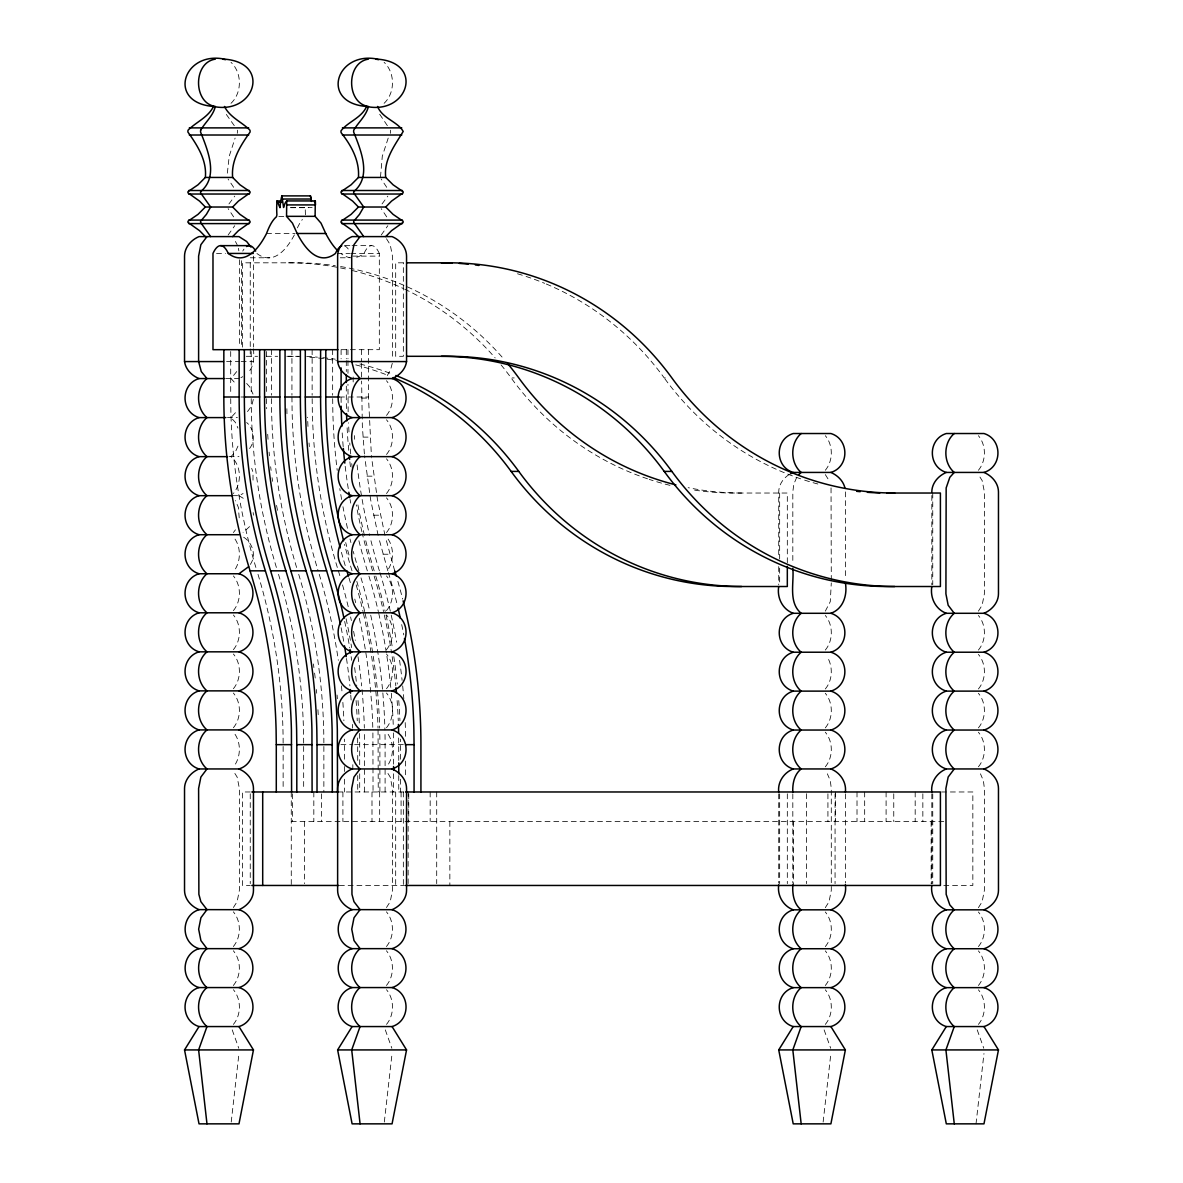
<?xml version="1.0" encoding="UTF-8"?>
<svg xmlns="http://www.w3.org/2000/svg" width="1183" height="1183" viewBox="0 0 1183 1183"><rect width="100%" height="100%" fill="white"/><g stroke="black" fill="none" stroke-linecap="round" stroke-linejoin="round"><path stroke-width="0.75" stroke-dasharray="5 3.75" d="M227.343 173.162L229.206 156.23L235.106 138.1M239.203 517.843L238.36 507.374L235.447 500.572M253.31 399.41L251.698 405.902L246.656 412.704M253.014 480.135L253.014 472.18L251.698 468.335M231.217 1122.046L238.966 1053.535M384.312 1122.046L392.061 1053.535M823.131 1122.046L830.88 1053.535M976.019 1123.85L983.975 1053.535M392.283 363.344L390.494 370.042L387.27 375.558M237.236 133.324L237.354 132.718A4.318 2.159 -90 0 0 237.413 130.81L237.354 130.189M253.458 348.837C254.168 357.162 254.36 366.952 247.528 373M390.316 133.324L390.434 132.718A4.318 2.159 -90 0 0 390.508 130.81L390.434 130.189M237.946 446.139L235.447 451.743L231.01 456.638C241.524 465.496 241.968 483.182 233.391 493.518M388.201 138.1L382.301 156.23L380.453 177.45M235.447 568.86C241.184 559.13 240.741 545.659 233.391 536.875M235.447 764.055C241.184 754.325 240.741 740.854 233.391 732.07M388.542 568.86C394.279 559.13 393.835 545.659 386.486 536.875M388.542 764.055C394.279 754.325 393.835 740.854 386.486 732.07M796.75 477.296L793.837 484.084L792.817 491.891L792.817 562.901M236.718 371.566L231.01 378.56L235.447 383.455M228.127 235.033L234.766 225.687M381.222 235.033L387.847 225.687M228.94 203.949L234.766 196.112M382.035 203.949L387.847 196.112M249.554 448.534C255.72 440.727 254.094 428.867 246.656 422.494M250.278 564.454C256.815 555.359 252.378 542.213 243.092 536.875M235.447 412.704L231.01 417.599L235.447 422.494L237.946 428.098M233.391 532.557L235.447 529.821M233.391 610.635C241.391 601.008 241.391 585.541 233.391 575.914M386.486 415.44C394.486 405.813 394.486 390.346 386.486 380.719M233.391 649.674C241.391 640.047 241.391 624.58 233.391 614.953M386.486 454.479C394.486 444.852 394.486 429.385 386.486 419.758M233.391 688.713C241.391 679.086 241.391 663.619 233.391 653.992M386.486 493.518C394.486 483.891 394.486 468.424 386.486 458.797M233.391 727.752C241.391 718.125 241.391 702.658 233.391 693.031M386.486 532.557C394.486 522.93 394.486 507.463 386.486 497.836M386.486 610.635C394.486 601.008 394.486 585.541 386.486 575.914M386.486 649.674C394.486 640.047 394.486 624.58 386.486 614.953M386.486 688.713C394.486 679.086 394.486 663.619 386.486 653.992M386.486 727.752C394.486 718.125 394.486 702.658 386.486 693.031M233.347 946.533C241.347 936.906 241.347 921.439 233.347 911.812M233.347 985.483C241.347 975.857 241.347 960.389 233.347 950.762M233.391 1024.404C241.391 1014.777 241.391 999.295 233.391 989.683M386.427 946.533C394.427 936.906 394.427 921.439 386.427 911.812M386.427 985.483C394.427 975.857 394.427 960.389 386.427 950.762M386.486 1024.404C394.486 1014.777 394.486 999.295 386.486 989.683M825.305 470.287C833.305 460.705 833.305 445.252 825.305 435.669M825.305 611.153L830.274 601.659L831.294 582.923M825.305 650.073C833.305 640.491 833.305 625.038 825.305 615.456M978.4 470.287C986.4 460.705 986.4 445.252 978.4 435.669M825.305 688.979C832.655 680.24 833.098 666.783 827.361 657.083M825.305 727.885C833.305 718.303 833.305 702.85 825.305 693.268M825.305 766.806C833.305 757.224 833.305 741.771 825.305 732.188M978.4 611.153L982.127 605.238L984.389 593.851L984.389 491.891L982.127 480.505L978.4 474.575M978.4 650.073C986.4 640.491 986.4 625.038 978.4 615.456M978.4 688.979C986.4 679.397 986.4 663.944 978.4 654.362M825.305 907.672L829.032 901.757L831.294 890.37L831.294 788.41L830.274 780.603L827.361 773.815M978.4 727.885C986.4 718.303 986.4 702.85 978.4 693.268M825.305 946.592C833.305 937.01 833.305 921.557 825.305 911.975M978.4 766.806C986.4 757.224 986.4 741.771 978.4 732.188M825.305 985.498C833.305 975.916 833.305 960.463 825.305 950.881M825.305 1024.404C833.305 1014.837 833.305 999.369 825.305 989.801M978.4 907.672L982.127 901.757L984.389 890.37L984.389 788.41L983.369 780.603L980.456 773.815M978.4 946.592C986.4 937.01 986.4 921.557 978.4 911.975M978.4 985.498C986.4 975.916 986.4 960.463 978.4 950.881M978.4 1024.404C986.4 1014.837 986.4 999.369 978.4 989.801M233.391 907.524L237.118 901.683L239.38 890.4L239.38 788.47L237.132 777.054L233.391 771.109M386.471 907.524L390.213 901.683L392.475 890.4L392.475 788.47L390.213 777.054L386.486 771.109M249.554 526.612L243.092 532.557M231.01 103.305C242.16 92.88 242.16 72.74 231.01 62.315M384.105 103.305C395.255 92.88 395.255 72.74 384.105 62.315M789.105 474.575C783.205 478.331 778.798 484.734 778.725 491.891L778.725 557.43M240.903 377.688L242.737 376.682M232.607 495.677L238.981 495.677L243.092 493.518M290.722 207.498L312.149 207.498M290.693 207.69L308.556 207.69M278.818 216.445L284.171 216.445M266.559 233.495L295.129 233.495M344.889 245.635L350.257 245.635M352.031 245.635L371.669 245.635M216.548 253.443L225.48 253.443M337.244 253.443L349.739 253.443M350.76 253.443L379.329 253.443L379.329 349.68L339.462 349.68M352.549 256.119L379.329 256.119M250.249 257.776L269.887 257.776M340.275 257.776L349.207 257.776M246.256 356.305L257.569 356.305M266.367 356.305L277.68 356.305M286.818 356.305L295.957 356.305A288.711 278.877 -90 0 1 299.536 356.334M226.589 361.569L239.395 361.569M241.14 361.569L253.458 361.569M501.06 364.882A288.711 278.877 90 0 1 511.13 377.924L514.191 377.924M546.309 284.024A288.711 278.877 -90 0 1 664.225 377.924L668.809 377.924M225.687 378.56L238.981 378.56M240.903 397L246.005 397M339.462 397L368.475 397L371.403 455.78M361.628 398.079L368.49 398.079M227.461 417.599L237.384 417.599M363.018 437.119L369.88 437.119M229.177 456.638L238.981 456.638M366.996 476.158L373.858 476.158M373.606 515.197L380.453 515.197M383.011 554.236L389.858 554.236M340.926 744.654L352.889 744.654M354.589 744.654L403.861 744.654M250.249 791.974L242.589 791.974L242.589 885.461L250.249 885.461M337.525 791.974L408.135 791.974L408.135 883.627M941.609 791.974L972.84 791.974L972.84 885.461L941.609 885.461M291.269 821.549L944.271 821.549M339.388 885.461L404.586 885.461M238.981 495.677L245.472 499.655M387.359 125.664L377.761 111.365M234.278 125.664L225.805 113.686M246.656 383.455L249.554 386.664L253.014 394.102M386.723 187.313L381.192 179.032M386.723 216.888L381.192 208.607M233.643 187.313L228.112 179.032M233.643 216.888L228.112 208.607M825.305 474.575L829.032 480.505M386.486 238.759L390.213 244.704L392.475 256.119L392.475 359.75M235.447 241.495L237.132 244.704M977.217 1029.89L983.783 1048.256M824.122 1029.89L830.703 1048.256M385.303 1029.89L391.869 1048.256M232.208 1029.89L238.789 1048.256M394.693 570.827L385.436 537.215M387.847 570.827L378.575 537.215M385.007 535.426L377.451 499.477L371.61 457.599M378.146 535.426L370.59 499.477L364.556 455.78M401.688 624.594L402.368 627.729A570.029 550.613 -90 0 1 403.773 634.946M384.312 615.012L387.048 627.729A570.029 550.613 90 0 1 391.603 653.06M378.752 613.371L381.843 627.729A570.029 550.613 90 0 1 391.144 691.375M347.462 528.298L344.357 513.925A570.029 550.613 90 0 1 342.952 506.708M363.447 613.371L366.538 627.729A570.029 550.613 -90 0 1 378.013 728.092M359.307 618.31L361.333 627.729A570.029 550.613 -90 0 1 372.808 728.092M344.667 621.445L346.027 627.729A570.029 550.613 90 0 1 349.695 647.604M238.36 248.297L238.877 250.855M253.162 512.55L253.458 515.197M364.394 453.947L362.353 426.427L361.614 381.059M831.043 487.914L831.294 581.104M398.671 737.955L398.76 761.039M393.407 732.928L393.555 764.676M378.057 729.941L378.249 791.974M372.896 732.928L373.044 791.974M357.65 737.955L357.724 761.039M348.142 411.728L347.965 384.268M332.674 398.686L332.837 411.728A570.029 550.613 90 0 0 337.229 470.405M312.164 398.686L312.327 411.728A570.029 550.613 90 0 0 323.846 513.925L326.937 528.298A570.029 550.613 90 0 0 337.82 569.082M291.935 397L292.112 411.728A570.029 550.613 -90 0 0 303.632 513.925L306.737 528.298A570.029 550.613 90 0 0 318.153 570.827M286.877 408.726L286.907 411.728A570.029 550.613 -90 0 0 287.011 415.396M271.439 398.686L271.602 411.728A570.029 550.613 -90 0 0 283.121 513.925L286.212 528.298A570.029 550.613 90 0 0 297.096 569.082M266.53 398.686L266.663 408.726M251.225 398.686L251.387 411.728A570.029 550.613 90 0 0 262.907 513.925L266.012 528.298A570.029 550.613 90 0 0 277.428 570.827M230.715 398.686L230.877 411.728A570.029 550.613 -90 0 0 242.397 513.925L245.502 528.298A570.029 550.613 90 0 0 256.918 570.827M932.751 493.03L932.751 584.683M932.751 793.808L932.751 883.627M931.82 495.529L931.82 584.742M931.82 793.823L931.82 883.642M931.139 821.549L931.139 883.642M922.844 793.823L922.844 821.549M915.184 791.974L915.184 821.549M893.756 793.823L893.756 821.549M886.097 791.974L886.097 821.549M864.669 791.974L864.669 821.549M857.01 791.974L857.01 821.549M845.372 491.891L845.372 579.286M845.372 793.867L845.372 883.08M835.582 791.974L835.582 821.549M835.065 793.808L835.065 883.627M827.923 793.823L827.923 821.549M806.495 793.719L806.495 883.642M793.349 821.549L793.349 885.461M792.817 793.867L792.817 883.08M787.316 562.694L787.316 493.03L733.948 493.03A288.711 278.877 -90 0 1 691.094 489.599M787.316 793.808L787.316 883.627M779.656 493.03L779.656 559.027M779.656 568.195L779.656 584.683M779.656 793.808L779.656 883.627M778.725 566.539L778.725 584.742M778.725 793.867L778.725 883.08M449.851 821.549L449.851 885.461M436.704 791.974L436.704 883.642M430.168 791.974L430.168 821.549M408.741 793.823L408.741 821.549M405.621 761.039L405.621 775.59M403.344 791.974L403.344 885.461M401.081 791.974L401.081 821.549M400.416 759.22L400.416 744.654A570.029 550.613 90 0 0 400.386 739.138M400.416 779.227L400.416 791.974M398.76 775.59L398.76 791.974M395.684 791.974L395.684 885.461M393.555 773.771L393.555 791.974M385.096 791.974L385.096 744.654A570.029 550.613 -90 0 0 384.963 731.774M379.891 791.974L379.891 744.654A570.029 550.613 -90 0 0 379.758 731.774M379.654 791.974L379.654 821.549M371.994 791.974L371.994 821.549M368.475 349.68L368.475 397M364.586 791.974L364.586 744.654A570.029 550.613 90 0 0 364.453 731.774M361.614 349.68L361.614 361.569M361.614 363.329L361.614 379.285M359.691 764.676L359.691 744.654A570.029 550.613 -90 0 0 359.499 729.941M359.691 773.771L359.691 791.974M357.724 775.59L357.724 791.974M353.17 376.978L353.17 382.449M352.83 764.676L352.83 770.133M347.965 349.68L347.965 358.789M347.965 360.608L347.965 373.34M346.308 349.68L346.308 358.789M346.308 360.608L346.308 371.521M346.308 386.087L346.308 397A570.029 550.613 -90 0 0 346.486 411.728M344.371 759.22L344.371 744.654A570.029 550.613 -90 0 0 344.357 739.138M344.371 766.495L344.371 771.952M344.371 779.227L344.371 791.974M342.907 791.974L342.907 821.549M341.103 349.68L341.103 358.789M332.645 349.68L332.645 395.181M323.861 746.473L323.861 791.974M321.48 793.823L321.48 821.549M313.82 791.974L313.82 821.549M312.135 349.68L312.135 395.181M304.415 821.549L304.415 883.642M303.661 746.473L303.661 790.155M292.393 793.823L292.393 821.549M291.935 349.68L291.935 395.181M291.269 791.974L291.269 885.461M283.136 746.473L283.136 790.155M271.41 349.68L271.41 395.181M266.515 351.499L266.515 395.181M253.458 256.119L253.458 347.018M251.21 351.499L251.21 395.181M250.249 262.818L250.249 347.137M250.249 348.97L250.249 356.305M250.249 793.808L250.249 883.627M242.589 347.137L242.589 262.818L295.957 262.818A288.711 278.877 90 0 1 335.262 265.702M241.554 260.704L241.554 347.861M239.38 259.757L239.38 347.018M230.7 351.499L230.7 395.181M356.822 581.371A570.029 550.613 -90 0 1 364.675 611.581M365.089 613.371A570.029 550.613 -90 0 1 379.669 728.092M338.368 570.827A570.029 550.613 90 0 1 340.482 577.851M342.523 584.905A570.029 550.613 90 0 1 348.527 608.003M350.597 616.949A570.029 550.613 90 0 1 351.381 620.543M353.599 631.338A570.029 550.613 90 0 1 355.299 640.373M357.991 656.683A570.029 550.613 90 0 1 361.658 685.874M362.013 689.541A570.029 550.613 90 0 1 364.349 728.092M345.214 565.563A570.029 550.613 -90 0 1 340.704 549.681M348.941 577.851A570.029 550.613 90 0 1 350.479 583.145M354.782 599.086A570.029 550.613 90 0 1 355.684 602.65M349.015 554.99A570.029 550.613 90 0 1 345.702 542.568M351.129 656.683A570.029 550.613 90 0 1 351.676 660.321M356.083 700.543A570.029 550.613 90 0 1 357.251 720.743M379.329 253.443A59.919 15.512 90 0 0 364.024 253.443A230.271 59.594 -90 0 1 354.264 257.731M344.445 245.857A59.919 15.512 90 0 1 349.577 251.092M257.998 574.332A570.029 550.613 90 0 1 283.136 744.654M242.737 251.092A59.919 15.512 90 0 1 243.964 249.14M297.421 227.861A102.152 26.44 -90 0 1 302.404 219.461M294.39 234.899A230.271 59.594 -90 0 1 256.859 253.443M362.131 499.477A570.029 550.613 90 0 0 364.867 513.925L367.972 528.298A570.029 550.613 -90 0 0 369.658 535.441M361.51 495.854A570.029 550.613 90 0 1 357.089 464.919M354.678 439.277A570.029 550.613 90 0 1 354.427 435.61M372.541 570.827A570.029 550.613 -90 0 1 362.368 533.651M361.939 531.877A570.029 550.613 -90 0 1 356.26 504.904M350.449 466.753A570.029 550.613 -90 0 1 349.621 459.433M348.719 450.279A570.029 550.613 -90 0 1 347.048 426.427M388.379 572.587A570.029 550.613 -90 0 1 397.577 606.214M374.139 576.091A570.029 550.613 90 0 1 383.543 611.581M392.164 656.683A570.029 550.613 90 0 1 395.817 685.874M397.104 700.543A570.029 550.613 90 0 1 398.272 720.743M278.508 574.332A570.029 550.613 90 0 1 303.661 744.654M277.502 510.317A570.029 550.613 90 0 1 276.467 504.904M272.578 481.333A570.029 550.613 90 0 1 272.06 477.695M271.099 470.405A570.029 550.613 90 0 1 270.656 466.753M269.458 455.78A570.029 550.613 90 0 1 269.088 452.113M268.038 439.277A570.029 550.613 90 0 1 267.669 433.777M313.421 663.974A570.029 550.613 90 0 1 313.909 667.611M314.604 673.083A570.029 550.613 90 0 1 315.255 678.569M316.379 689.541A570.029 550.613 90 0 1 316.719 693.208M317.931 709.711A570.029 550.613 90 0 1 318.227 715.227M379.935 572.587A570.029 550.613 -90 0 1 390.819 613.371M391.218 615.16A570.029 550.613 -90 0 1 396.645 642.177M399.558 660.321A570.029 550.613 -90 0 1 402.102 680.388M402.678 685.874A570.029 550.613 -90 0 1 403.817 698.709M405.207 722.576A570.029 550.613 -90 0 1 405.562 737.29M379.388 570.827A570.029 550.613 -90 0 1 370.087 537.23M397.858 581.371A570.029 550.613 90 0 1 402.664 599.086M341.118 627.729A570.029 550.613 -90 0 1 343.854 642.177M346.501 658.502A570.029 550.613 -90 0 1 349.902 685.874M350.745 695.042A570.029 550.613 -90 0 1 351.174 700.543M352.49 724.425A570.029 550.613 -90 0 1 352.593 728.092M309.325 446.627A570.029 550.613 -90 0 1 309.029 442.96M307.979 426.427A570.029 550.613 -90 0 1 307.58 417.244M350.981 257.776A230.271 59.594 -90 0 1 341.222 253.739M358.878 570.827A570.029 550.613 90 0 1 353.244 551.441M350.907 542.568A570.029 550.613 90 0 1 350.005 539.004M341.621 499.477A570.029 550.613 90 0 1 339.802 488.609M367.336 570.827A570.029 550.613 -90 0 1 358.464 539.004M350.73 503.1A570.029 550.613 -90 0 1 350.079 499.477M348.26 488.609A570.029 550.613 -90 0 1 345.022 464.919M343.188 446.627A570.029 550.613 -90 0 1 342.035 430.109M341.133 402.516A570.029 550.613 -90 0 1 341.103 397M368.933 576.091A570.029 550.613 90 0 1 378.338 611.581M391.307 693.208A570.029 550.613 90 0 1 393.274 726.258M356.187 584.905A570.029 550.613 -90 0 1 363.033 611.581M361.007 577.851A570.029 550.613 -90 0 1 369.88 611.581M370.708 615.16A570.029 550.613 -90 0 1 384.919 729.941M375.78 576.091A570.029 550.613 90 0 1 385.2 611.581M386.013 615.16A570.029 550.613 90 0 1 392.667 649.423M393.821 656.683A570.029 550.613 90 0 1 397.296 684.055M398.76 700.543A570.029 550.613 90 0 1 399.928 720.743M357.917 504.904A570.029 550.613 90 0 0 359.662 513.925L362.767 528.298A570.029 550.613 -90 0 0 364.453 535.441M352.312 468.572A570.029 550.613 90 0 1 351.469 461.266M350.715 453.947A570.029 550.613 90 0 1 349.754 442.96M349 431.943A570.029 550.613 90 0 1 348.527 422.76M374.183 570.827A570.029 550.613 -90 0 1 364.882 537.23M352.016 570.827A570.029 550.613 -90 0 1 344.504 544.343M298.707 574.332A570.029 550.613 90 0 1 323.861 742.82M337.081 695.042A570.029 550.613 90 0 1 337.377 698.709M346.087 618.739A570.029 550.613 -90 0 1 350.39 640.373M351.04 643.981A570.029 550.613 -90 0 1 351.647 647.604M354.634 667.611A570.029 550.613 -90 0 1 356.748 685.874M358.035 700.543A570.029 550.613 -90 0 1 359.395 726.258M319.233 574.332A570.029 550.613 -90 0 1 338.323 660.321M341.443 685.874A570.029 550.613 -90 0 1 342.138 693.208M342.863 702.377A570.029 550.613 -90 0 1 343.898 720.743M305.465 214.803A25.434 6.58 90 0 1 305.273 207.853M741.608 493.03A288.711 278.877 90 0 1 688.166 487.677M669.992 485.341A288.711 278.877 -90 0 1 649.26 479.396M647.559 478.819A288.711 278.877 -90 0 1 511.13 377.924M306.708 356.527A288.711 278.877 -90 0 1 317.443 357.162M322.796 357.65A288.711 278.877 -90 0 1 335.262 359.188M359.913 364.009A288.711 278.877 -90 0 1 392.519 374.168M340.586 266.545A288.711 278.877 90 0 1 504.002 359.277M288.297 262.818A288.711 278.877 90 0 1 348.763 269.68M352.268 270.508A288.711 278.877 90 0 1 403.092 288.415M404.734 289.184A288.711 278.877 90 0 1 495.159 357.902M309.798 357.162A288.711 278.877 -90 0 1 336.46 360.652M355.743 364.882A288.711 278.877 -90 0 1 388.216 375.469M288.297 356.305A288.711 278.877 -90 0 1 299.062 356.527M817.867 484.01A288.711 278.877 90 0 1 802.355 479.396M800.654 478.819A288.711 278.877 90 0 1 664.225 377.924M517.503 273.776A288.711 278.877 -90 0 1 522.664 275.343M526.08 276.452A288.711 278.877 -90 0 1 544.638 283.329M403.344 262.818L395.684 262.818L395.684 356.305L403.344 356.305L403.344 262.818"/><path stroke-width="1.5" d="M224.489 106.47C229.827 117.442 242.249 122.248 249.938 130.189A4.318 3.741 -90 0 1 250.071 132.082C240.755 145.272 230.966 160.208 232.652 177.45L240.001 184.814L249.968 191.631A2.085 1.819 -90 0 1 249.983 192.888L238.448 201.095L232.652 207.025L205.354 207.025L199.543 201.095L188.008 192.888A2.085 1.819 -90 0 1 188.023 191.631L197.99 184.814L205.354 177.45C207.04 160.208 197.236 145.272 187.934 132.082A4.318 3.741 -90 0 1 188.053 130.189C195.742 122.248 208.164 117.442 213.502 106.47C254.833 115.076 271.572 62.758 224.489 59.15C183.158 50.544 166.419 102.862 213.502 106.47M377.584 106.47C382.213 118.448 397.769 121.598 403.196 131.446C394.885 145.228 383.558 159.764 385.732 177.45L393.096 184.814L403.063 191.631A2.085 1.819 -90 0 1 403.078 192.888L391.543 201.095L385.732 207.025L358.434 207.025L352.638 201.095L341.103 192.888A2.085 1.819 -90 0 1 341.118 191.631L351.085 184.814L358.434 177.45C359.75 160.607 351.159 145.346 341.148 132.718A4.318 3.741 90 0 1 341.015 130.81C347.684 121.908 361.584 117.96 366.597 106.47C407.928 115.076 424.667 62.758 377.584 59.15C336.253 50.544 319.514 102.862 366.597 106.47M341.769 245.857A59.919 15.512 90 0 0 335.454 253.443A230.271 59.594 90 0 1 297.184 233.495L292.452 223.158L286.537 216.341L286.744 200.933L315.299 200.933L315.107 216.341L321.022 223.158L325.754 233.495A230.271 59.594 -90 0 0 338.027 251.018M931.82 491.891C931.879 483.078 938.474 475.684 946.311 472.431L983.975 472.431C991.812 475.684 998.408 483.078 998.467 491.891L998.467 593.851C998.408 602.65 991.812 610.044 983.975 613.297L946.311 613.297C935.516 609.334 929.912 597.637 931.82 586.561M200.652 130.189C205.117 122.396 213.117 115.934 215.35 106.47C192.947 103.246 192.947 62.374 215.35 59.15M406.553 361.569C405.473 369.436 399.233 375.691 392.061 378.56L352.105 378.56C344.948 375.691 338.693 369.436 337.628 361.569L337.628 256.119C337.687 247.306 344.268 239.883 352.105 236.6L392.061 236.6C399.913 239.883 406.494 247.306 406.553 256.119L406.553 361.569L337.628 361.569M238.981 1026.563L253.458 1049.927L238.981 1123.85L199.025 1123.85L184.533 1049.927L199.025 1026.563L238.981 1026.563C257.554 1020.899 257.628 993.276 239.055 987.568L198.936 987.568C180.363 993.276 180.452 1020.899 199.025 1026.563M392.061 1026.563L406.553 1049.927L392.061 1123.85L352.105 1123.85L337.628 1049.927L352.105 1026.563L392.061 1026.563C410.634 1020.899 410.723 993.276 392.15 987.568L352.031 987.568C333.458 993.276 333.532 1020.899 352.105 1026.563M830.895 1026.563L845.372 1049.927L830.895 1123.85L793.216 1123.85L778.725 1049.927L793.216 1026.563L830.895 1026.563C849.512 1020.944 849.512 993.262 830.895 987.642L793.216 987.642C774.599 993.262 774.599 1020.944 793.216 1026.563M983.975 1026.563L998.467 1049.927L983.975 1123.85L946.311 1123.85L931.82 1049.927L946.311 1026.563L983.975 1026.563C1002.592 1020.944 1002.592 993.262 983.975 987.642L946.311 987.642C927.694 993.262 927.694 1020.944 946.311 1026.563M232.652 236.6L238.448 230.67L249.983 222.463A2.085 1.819 -90 0 0 249.968 221.206L240.001 214.389L232.652 207.025M385.732 236.6L391.543 230.67L403.078 222.463A2.085 1.819 -90 0 0 403.063 221.206L393.096 214.389L385.732 207.025M205.354 207.025L197.99 214.389L188.023 221.206A2.085 1.819 -90 0 0 188.008 222.463L199.543 230.67L205.354 236.6M358.434 207.025L351.085 214.389L341.118 221.206A2.085 1.819 -90 0 0 341.103 222.463L352.638 230.67L358.434 236.6M248.593 566.716L238.981 573.755L199.025 573.755C180.393 568.077 180.393 540.394 199.025 534.716L238.981 534.716M206.981 236.6L200.873 244.704L198.611 256.119L198.611 361.569L201.273 371.566L206.981 378.56C195.757 388.039 195.757 408.12 206.981 417.599C195.757 427.078 195.757 447.159 206.981 456.638C195.757 466.117 195.757 486.198 206.981 495.677C195.757 505.156 195.757 525.237 206.981 534.716C195.757 544.195 195.757 564.276 206.981 573.755C195.757 583.234 195.757 603.315 206.981 612.794C195.757 622.273 195.757 642.354 206.981 651.833C195.757 661.312 195.757 681.393 206.981 690.872C195.757 700.351 195.757 720.432 206.981 729.911C195.757 739.39 195.757 759.471 206.981 768.95L200.873 777.054L198.611 788.47L198.877 894.333L200.873 901.683L206.981 909.623L200.918 917.757L198.655 929.173L200.918 940.589L206.981 948.648C195.846 958.112 195.831 978.06 206.936 987.568C195.757 997.062 195.787 1017.084 206.981 1026.563L198.611 1049.927L206.981 1123.85M360.076 236.6L353.968 244.704L351.706 256.119L351.706 361.569L354.368 371.566L360.076 378.56C348.852 388.039 348.852 408.12 360.076 417.599C348.852 427.078 348.852 447.159 360.076 456.638C348.852 466.117 348.852 486.198 360.076 495.677C348.852 505.156 348.852 525.237 360.076 534.716C348.852 544.195 348.852 564.276 360.076 573.755C348.852 583.234 348.852 603.315 360.076 612.794C348.852 622.273 348.852 642.354 360.076 651.833C348.852 661.312 348.852 681.393 360.076 690.872C348.852 700.351 348.852 720.432 360.076 729.911C348.852 739.39 348.852 759.471 360.076 768.95L353.968 777.054L351.706 788.47L351.957 894.333L353.968 901.683L360.076 909.623L354.013 917.757L351.75 929.173L354.013 940.589L360.076 948.648C348.926 958.112 348.911 978.06 360.031 987.568C348.852 997.062 348.867 1017.084 360.076 1026.563L351.706 1049.927L360.076 1123.85M801.172 433.525C789.963 442.945 789.963 462.997 801.172 472.431L798.806 474.575M954.267 433.525C943.058 442.945 943.058 462.997 954.267 472.431L949.831 477.296L946.163 487.914L945.912 593.851L948.16 605.238L954.267 613.297C943.058 622.731 943.058 642.783 954.267 652.217C943.058 661.637 943.058 681.704 954.267 691.123C943.058 700.558 943.058 720.61 954.267 730.044C943.058 739.464 943.058 759.516 954.267 768.95L948.16 777.024L945.912 788.41L946.163 894.333L949.831 904.951L954.267 909.831C943.058 919.25 943.058 939.302 954.267 948.736C943.058 958.156 943.058 978.223 954.267 987.642C943.058 997.077 943.058 1017.129 954.267 1026.563L945.912 1049.927L954.267 1123.85M224.119 378.56L199.025 378.56C180.393 384.238 180.393 411.921 199.025 417.599L225.835 417.599M199.025 417.599C180.393 423.277 180.393 450.96 199.025 456.638L227.55 456.638M199.025 456.638C180.393 462.316 180.393 489.999 199.025 495.677L232.445 495.677M352.105 378.56C333.488 384.238 333.488 411.921 352.105 417.599L392.061 417.599C410.693 411.921 410.693 384.238 392.061 378.56M199.025 495.677C180.393 501.355 180.393 529.038 199.025 534.716M352.105 417.599C333.488 423.277 333.488 450.96 352.105 456.638L392.061 456.638C410.693 450.96 410.693 423.277 392.061 417.599M352.105 456.638C333.488 462.316 333.488 489.999 352.105 495.677L392.061 495.677C410.693 489.999 410.693 462.316 392.061 456.638M199.025 573.755C180.393 579.433 180.393 607.116 199.025 612.794L238.981 612.794C257.598 607.116 257.598 579.433 238.981 573.755M352.105 495.677C333.488 501.355 333.488 529.038 352.105 534.716L392.061 534.716C410.693 529.038 410.693 501.355 392.061 495.677M199.025 612.794C180.393 618.472 180.393 646.155 199.025 651.833L238.981 651.833C257.598 646.155 257.598 618.472 238.981 612.794M352.105 534.716C333.488 540.394 333.488 568.077 352.105 573.755L392.061 573.755C410.693 568.077 410.693 540.394 392.061 534.716M199.025 651.833C180.393 657.511 180.393 685.194 199.025 690.872L238.981 690.872C257.598 685.194 257.598 657.511 238.981 651.833M352.105 573.755C333.488 579.433 333.488 607.116 352.105 612.794L392.061 612.794C410.693 607.116 410.693 579.433 392.061 573.755M199.025 690.872C180.393 696.55 180.393 724.233 199.025 729.911L238.981 729.911C257.598 724.233 257.598 696.55 238.981 690.872M352.105 612.794C333.488 618.472 333.488 646.155 352.105 651.833L392.061 651.833C410.693 646.155 410.693 618.472 392.061 612.794M199.025 729.911C180.393 735.589 180.393 763.272 199.025 768.95L238.981 768.95C257.598 763.272 257.598 735.589 238.981 729.911M352.105 651.833C333.488 657.511 333.488 685.194 352.105 690.872L392.061 690.872C410.693 685.194 410.693 657.511 392.061 651.833M199.025 768.95C191.173 772.233 184.592 779.656 184.533 788.47L184.533 890.4C184.592 899.139 191.202 906.459 199.025 909.623L238.981 909.697C257.495 915.391 257.495 942.955 238.981 948.648L199.025 948.648C180.496 942.955 180.496 915.391 199.025 909.697M352.105 690.872C333.488 696.55 333.488 724.233 352.105 729.911L392.061 729.911C410.693 724.233 410.693 696.55 392.061 690.872M352.105 729.911C333.488 735.589 333.488 763.272 352.105 768.95L392.061 768.95C410.693 763.272 410.693 735.589 392.061 729.911M352.105 768.95C344.268 772.233 337.687 779.656 337.628 788.47L337.628 890.4C337.687 899.139 344.297 906.459 352.105 909.623L392.061 909.697C410.59 915.391 410.59 942.955 392.061 948.648L352.105 948.648C333.591 942.955 333.591 915.391 352.105 909.697M199.025 948.648C180.555 954.326 180.467 981.831 198.936 987.568M239.055 987.568C257.524 981.831 257.45 954.326 238.981 948.648M352.105 948.648C333.636 954.326 333.562 981.831 352.031 987.568M392.15 987.568C410.619 981.831 410.545 954.326 392.061 948.648M790.481 473.865L793.216 472.431L830.895 472.431C837.505 475.27 843.213 480.771 844.928 487.914M830.895 472.431C849.512 466.812 849.512 439.144 830.895 433.525L793.216 433.525C774.599 439.144 774.599 466.812 793.216 472.431M983.975 472.431C1002.592 466.812 1002.592 439.144 983.975 433.525L946.311 433.525C927.694 439.144 927.694 466.812 946.311 472.431M793.216 613.297C774.599 618.916 774.599 646.598 793.216 652.217L830.895 652.217C849.512 646.598 849.512 618.916 830.895 613.297L793.216 613.297C782.421 609.334 776.817 597.637 778.725 586.561M830.895 613.297C843.287 608.905 847.56 594.96 845.372 582.923M793.216 652.217C774.599 657.837 774.599 685.504 793.216 691.123L830.895 691.123C849.512 685.504 849.512 657.837 830.895 652.217M793.216 691.123C774.599 696.743 774.599 724.425 793.216 730.044L830.895 730.044C849.512 724.425 849.512 696.743 830.895 691.123M946.311 613.297C927.694 618.916 927.694 646.598 946.311 652.217L983.975 652.217C1002.592 646.598 1002.592 618.916 983.975 613.297M793.216 730.044C774.599 735.663 774.599 763.331 793.216 768.95L830.895 768.95C849.512 763.331 849.512 735.663 830.895 730.044M946.311 652.217C927.694 657.837 927.694 685.504 946.311 691.123L983.975 691.123C1002.592 685.504 1002.592 657.837 983.975 652.217M793.216 768.95C784.004 772.543 777.468 782.037 778.725 792.048M946.311 691.123C927.694 696.743 927.694 724.425 946.311 730.044L983.975 730.044C1002.592 724.425 1002.592 696.743 983.975 691.123M946.311 730.044C927.694 735.663 927.694 763.331 946.311 768.95L983.975 768.95C1002.592 763.331 1002.592 735.663 983.975 730.044M946.311 768.95C937.128 772.543 930.577 781.978 931.82 791.974M793.216 909.831C774.599 915.45 774.599 943.117 793.216 948.736L830.895 948.736C849.512 943.117 849.512 915.45 830.895 909.831L793.216 909.831C783.22 906.045 777.083 895.457 778.725 884.899M830.895 909.831C840.891 906.045 847.028 895.457 845.372 884.899M793.216 948.736C774.599 954.356 774.599 982.023 793.216 987.642M946.311 909.831C927.694 915.45 927.694 943.117 946.311 948.736L983.975 948.736C1002.592 943.117 1002.592 915.45 983.975 909.831L946.311 909.831C936.552 906.104 930.282 895.856 931.82 885.461M830.895 987.642C849.512 982.023 849.512 954.356 830.895 948.736M983.975 909.831C991.812 906.562 998.408 899.169 998.467 890.37L998.467 788.41C998.408 779.597 991.812 772.203 983.975 768.95M946.311 948.736C927.694 954.356 927.694 982.023 946.311 987.642M983.975 987.642C1002.592 982.023 1002.592 954.356 983.975 948.736M238.981 909.697C246.656 906.429 253.443 899.198 253.458 890.4L253.458 788.47C253.399 779.656 246.818 772.233 238.981 768.95M392.061 909.697C399.736 906.429 406.538 899.198 406.553 890.4L406.553 788.47C406.494 779.656 399.913 772.233 392.061 768.95M368.431 59.15C346.027 62.374 346.027 103.246 368.431 106.47C366.212 115.934 358.198 122.396 353.732 130.189A4.318 2.159 90 0 0 353.673 132.082C360.933 150.418 371.994 176.548 353.732 191.631A2.085 1.05 -90 0 0 353.717 192.888L363.728 207.025L359.484 214.389L353.732 221.206A2.085 1.05 -90 0 0 353.717 222.463L363.728 236.6M189.31 127.882L248.681 127.882M342.405 127.882L401.776 127.882M189.31 135.01L248.681 135.01M342.405 135.01L401.776 135.01M205.354 177.45L232.652 177.45M358.434 177.45L385.732 177.45M188.689 190.507L249.317 190.507M341.769 190.507L402.397 190.507M188.644 194.027L249.362 194.027M341.724 194.027L402.442 194.027M280.578 200.933L276.999 200.933L279.987 207.69A25.434 6.58 -90 0 1 281.879 195.89L310.434 195.89L311.499 201.435M282.53 199.025L311.099 199.025L310.434 195.89M277.99 202.367L281.554 202.367M286.907 204.925L315.477 204.925L315.299 200.933A25.434 6.58 -90 0 0 314.427 201.923M286.537 216.341L315.107 216.341M188.689 220.082L249.317 220.082M341.769 220.082L402.397 220.082M188.644 223.602L249.362 223.602M341.724 223.602L402.442 223.602M297.184 233.495L325.754 233.495M220.629 245.635L249.199 245.635M337.909 349.68L212.984 349.68L212.984 253.443A59.919 15.512 90 0 1 228.289 253.443L253.28 253.443M406.656 262.818L449.052 262.818A288.711 278.877 90 0 1 671.87 377.924A288.711 278.877 90 0 0 894.703 493.03M406.656 356.305L449.052 356.305A288.711 278.877 90 0 1 671.87 471.411A288.711 278.877 -90 0 0 894.703 586.517M250.988 247.099L246.656 241.495L238.981 236.6L199.025 236.6C191.173 239.883 184.592 247.306 184.533 256.119L184.533 361.569L223.498 361.569M223.838 349.68L223.838 397L239.143 397A570.029 550.613 90 0 0 265.376 570.827A570.029 550.613 -90 0 1 276.792 613.371L279.883 627.729A570.029 550.613 90 0 1 291.417 729.941L291.595 791.974M244.349 349.68L244.349 397L259.654 397A570.029 550.613 90 0 0 285.887 570.827A570.029 550.613 -90 0 1 297.303 613.371L300.408 627.729A570.029 550.613 90 0 1 311.928 729.941L312.105 791.974M264.563 349.68L264.563 397L279.868 397A570.029 550.613 -90 0 0 306.086 570.827A570.029 550.613 -90 0 1 317.517 613.371L320.608 627.729A570.029 550.613 -90 0 1 332.127 729.941L332.319 791.974M285.073 349.68L285.073 397L300.378 397A570.029 550.613 90 0 0 326.612 570.827A570.029 550.613 90 0 1 338.027 613.371L340.453 624.594M305.288 349.68L305.288 397L320.593 397A570.029 550.613 -90 0 0 340.231 547.906M325.798 349.68L325.798 397L339.403 397M393.214 377.51A288.711 278.877 -90 0 1 511.13 471.411L518.775 471.411A288.711 278.877 -90 0 0 741.608 586.517M441.392 356.305A288.711 278.877 90 0 1 664.225 471.411L671.87 471.411M887.043 493.03L940.411 493.03L940.411 586.517L887.043 586.517A288.711 278.877 -90 0 1 664.225 471.411M223.838 397A570.029 550.613 90 0 0 250.057 570.827L265.376 570.827M244.349 397A570.029 550.613 -90 0 0 270.582 570.827L285.887 570.827M264.563 397A570.029 550.613 -90 0 0 290.781 570.827L306.086 570.827M285.073 397A570.029 550.613 -90 0 0 311.292 570.827L326.612 570.827M305.288 397A570.029 550.613 -90 0 0 331.506 570.827L346.811 570.827A570.029 550.613 90 0 1 348.423 576.091M250.057 570.827A570.029 550.613 -90 0 1 261.487 613.371L264.578 627.729A570.029 550.613 -90 0 1 276.097 729.941L276.29 744.654L291.595 744.654M270.582 570.827A570.029 550.613 -90 0 1 281.998 613.371L285.088 627.729A570.029 550.613 -90 0 1 296.622 729.941L296.8 744.654L312.105 744.654M290.781 570.827A570.029 550.613 90 0 1 302.212 613.371L305.303 627.729A570.029 550.613 -90 0 1 316.822 729.941L317.014 744.654L332.319 744.654M405.562 744.654L414.065 744.654L414.065 791.974M251.816 791.974L338.19 791.974M405.562 791.974L940.411 791.974L940.411 885.461L405.665 885.461M251.816 885.461L338.56 885.461M184.533 1049.927L253.458 1049.927M337.628 1049.927L406.553 1049.927M778.725 1049.927L845.372 1049.927M931.82 1049.927L998.467 1049.927M375.736 59.15L378.634 59.682M222.655 59.15L225.539 59.682M199.025 378.56C191.853 375.691 185.613 369.436 184.533 361.569M830.895 768.95C840.093 772.543 846.644 782.037 845.372 792.048M210.633 236.6L200.622 222.463A2.085 1.05 -90 0 1 200.637 221.206L206.389 214.389L210.633 207.025L200.622 192.888A2.085 1.05 -90 0 1 200.637 191.631C218.914 176.548 207.838 150.418 200.578 132.082A4.318 2.159 -90 0 1 200.652 130.189M281.879 195.89L283.58 207.498A25.434 6.58 -90 0 1 286.744 200.933M400.327 618.31L399.262 613.371A570.029 550.613 -90 0 0 398.006 608.003M343.987 618.31L342.922 613.371A570.029 550.613 -90 0 0 339.477 599.086M801.172 1123.85L792.817 1049.927L801.172 1026.563C789.963 1017.129 789.963 997.077 801.172 987.642C789.963 978.223 789.963 958.156 801.172 948.736C789.963 939.302 789.963 919.25 801.172 909.831C793.675 904.019 792.299 893.771 792.817 884.899M414.065 744.654L413.887 729.941A570.029 550.613 -90 0 0 404.453 638.554M398.612 732.928L398.582 729.941A570.029 550.613 90 0 0 398.405 724.425M792.817 568.358C794.251 582.731 788.085 602.413 801.172 613.297C789.963 622.731 789.963 642.783 801.172 652.217C789.963 661.637 789.963 681.704 801.172 691.123C789.963 700.558 789.963 720.61 801.172 730.044C789.963 739.464 789.963 759.516 801.172 768.95C794.251 774.347 792.388 783.708 792.817 792.048M787.316 566.361L787.316 586.517L733.948 586.517A288.711 278.877 90 0 1 511.13 471.411M420.926 791.974L420.926 744.654A570.029 550.613 90 0 0 403.122 600.86M398.76 762.858L398.76 773.771M393.555 766.495L393.555 770.133M346.308 375.159L346.308 382.449M341.103 367.883L341.103 389.725M337.525 791.974L337.332 729.941A570.029 550.613 -90 0 0 325.813 627.729L322.722 613.371A570.029 550.613 -90 0 0 311.292 570.827M320.593 349.68L320.593 397M317.014 744.654L317.014 791.974M300.378 349.68L300.378 397M296.8 744.654L296.8 791.974M279.868 349.68L279.868 397M276.29 744.654L276.29 791.974M262.7 791.974L262.7 885.461M259.654 349.68L259.654 397M239.143 349.68L239.143 397M331.506 570.827A570.029 550.613 -90 0 1 339.018 597.311M349.991 649.423A570.029 550.613 90 0 1 350.582 653.06M246.552 246.522A59.919 15.512 90 0 1 255.676 251.092M228.289 253.443A230.271 59.594 -90 0 0 266.559 233.495A102.152 26.44 90 0 1 276.467 216.785L276.896 214.848A25.434 6.58 -90 0 1 276.999 200.933M394.693 570.827A570.029 550.613 90 0 1 396.305 576.091M349.621 459.433A570.029 550.613 -90 0 1 349.251 455.78M346.796 420.911A570.029 550.613 -90 0 1 346.545 413.562M396.009 687.707A570.029 550.613 90 0 1 396.512 693.208M344.49 645.8A570.029 550.613 -90 0 1 346.235 656.683M350.257 689.541A570.029 550.613 -90 0 1 350.582 693.208M349.754 497.673A570.029 550.613 -90 0 1 348.837 492.232M344.815 463.1A570.029 550.613 -90 0 1 343.351 448.446M341.843 426.427A570.029 550.613 -90 0 1 341.177 406.198M343.602 540.794A570.029 550.613 -90 0 1 325.798 397M675.907 484.897A288.711 278.877 90 0 1 518.775 377.924A288.711 278.877 90 0 0 507.551 363.462M395.861 375.469A288.711 278.877 -90 0 1 518.775 471.411M879.871 492.941A288.711 278.877 90 0 1 867.346 492.305M860.204 491.684A288.711 278.877 90 0 1 856.625 491.315M459.315 263.41A288.711 278.877 -90 0 1 468.246 264.164M475.374 264.962A288.711 278.877 -90 0 1 478.923 265.45M441.392 262.818A288.711 278.877 -90 0 1 452.143 263.04"/></g></svg>
